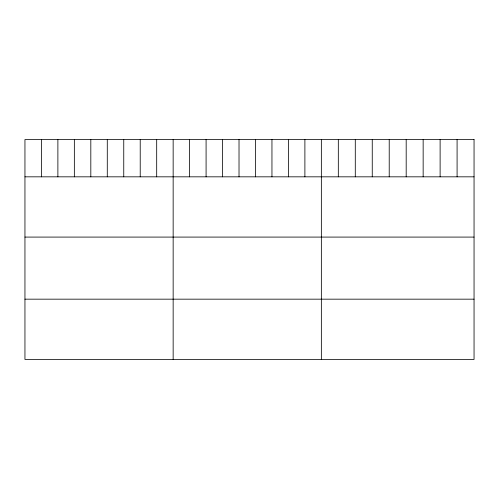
<?xml version="1.0" encoding="UTF-8"?>
<svg xmlns="http://www.w3.org/2000/svg" width="499" height="499" viewBox="0 0 499 499"><rect width="100%" height="100%" fill="white"/><g stroke="black" fill="none" stroke-linecap="round" stroke-linejoin="round"><path stroke-width="0.75" d="M24.95 176.827L474.05 176.827M24.95 237.087L474.05 237.087M24.95 299.169L474.05 299.169M457.084 139.564L457.084 176.827M440.118 139.564L440.118 176.827M423.152 139.564L423.152 176.827M406.186 139.564L406.186 176.827M389.22 139.564L389.22 176.827M372.254 139.564L372.254 176.827M355.288 139.564L355.288 176.827M338.322 139.564L338.322 176.827M321.356 139.564L321.356 359.436M304.889 139.564L304.889 176.827M288.422 139.564L288.422 176.827M271.955 139.564L271.955 176.827M255.488 139.564L255.488 176.827M239.021 139.564L239.021 176.827M222.554 139.564L222.554 176.827M206.087 139.564L206.087 176.827M189.62 139.564L189.62 176.827M173.153 139.564L173.153 359.436M156.686 139.564L156.686 176.827M140.219 139.564L140.219 176.827M123.752 139.564L123.752 176.827M107.285 139.564L107.285 176.827M90.818 139.564L90.818 176.827M74.351 139.564L74.351 176.827M57.884 139.564L57.884 176.827M41.417 139.564L41.417 176.827M474.05 139.564L24.95 139.564L24.95 359.436L474.05 359.436L474.05 139.564"/></g></svg>
